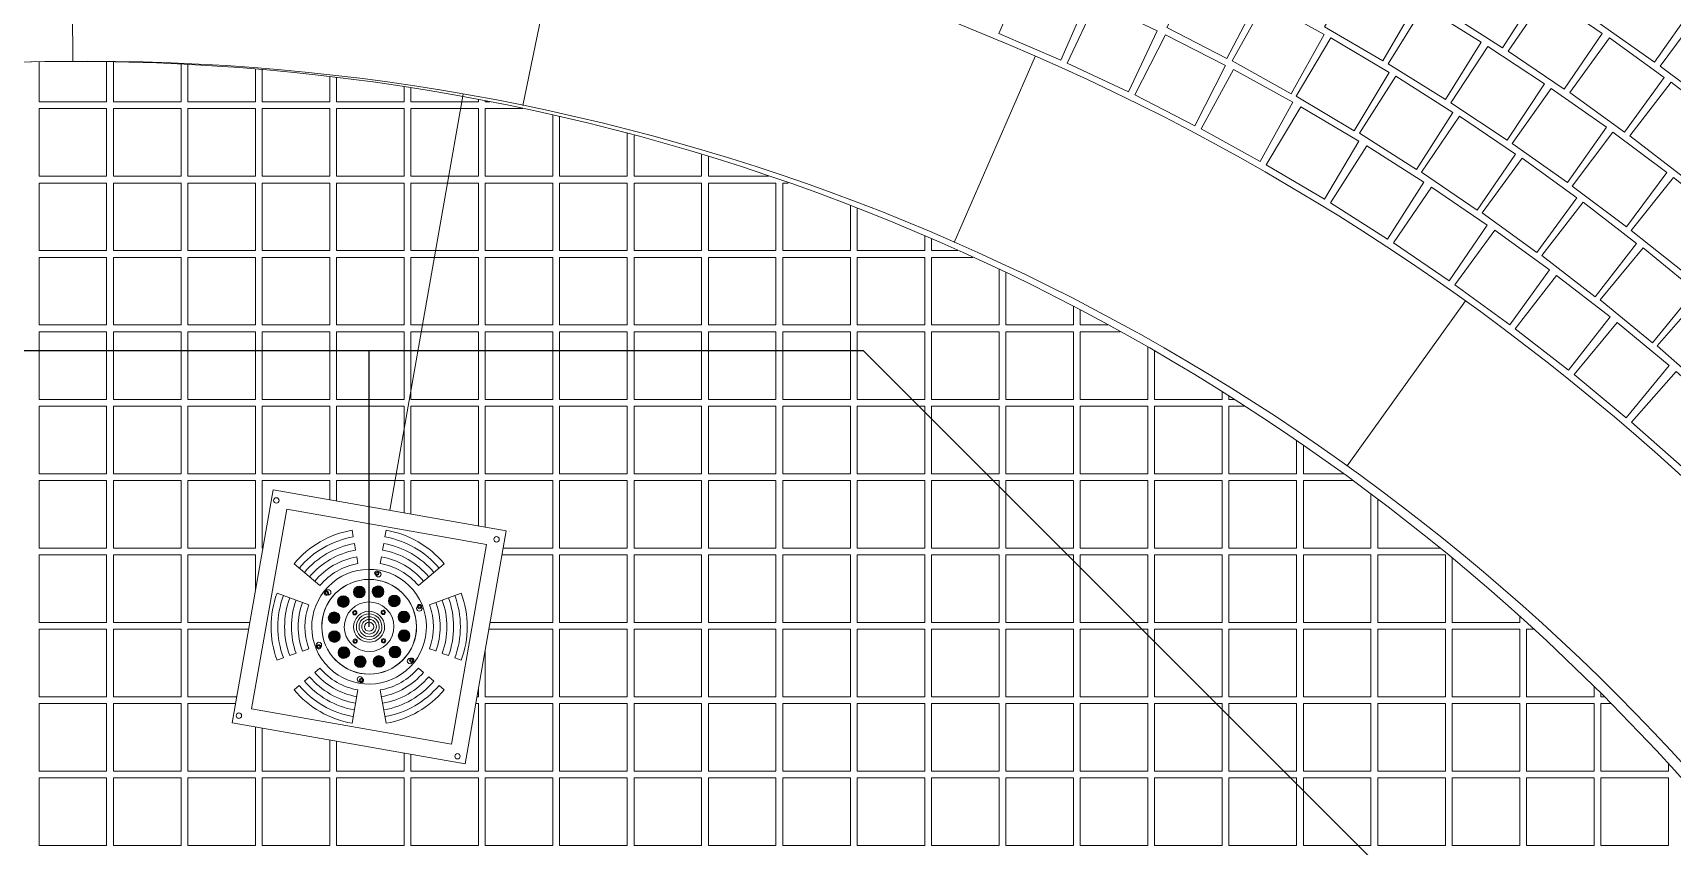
# Model space of a CAD drawing. Header units: millimetres. Extents: x -225363 to 347188, y -782467 to 813415.
# Drawn here: x 18866 to 21291, y 17738 to 18941 of the extents above; entities that cross this region are included whole.
import ezdxf

# ---------------------------------------------------------------- set-up
doc = ezdxf.new("R2010")
doc.units = ezdxf.units.MM
doc.set_wipeout_variables(frame=1)
doc.layers.add('0.04 Thu tràn', color=6, linetype='Continuous', lineweight=0)
doc.layers.add('Xref SCN', color=8, linetype='Continuous', lineweight=0)
doc.layers.add('0.06 Trả nước', color=3, linetype='Continuous')
pattern_1 = [(197, (-1424125.8, -442865.07), (-126.479246, -237.872866), [95.25, -285.75]), (287, (-1424185.26, -442833.45), (237.872866, -126.479246), [95.25, -285.75])]

# ---------------------------------------------------------------- blocks, each defined once
blk = doc.blocks.new('*U32')
at = {"layer": 'Xref SCN'}
blk.add_lwpolyline([(0, -150), (0, 150)], dxfattribs=at)
blk = doc.blocks.new('*U33')
at = {"layer": 'Xref SCN', "lineweight": -2}
blk.add_blockref('*U32', (68856, 5502.6), dxfattribs=at)
for p, rotation in [((69552.5, 5429.4), 348.0000000000001), ((70218.6, 5213), 336), ((70825.1, 4862.9), 324.0000000000001)]:
    blk.add_blockref('*U32', p, dxfattribs=dict(at, rotation=rotation))
blk = doc.blocks.new('A$C799b0ee6')
at = {"layer": 'Xref SCN', "ltscale": 3}
for points in [[(3250, 6399.6), (3250, 6340), (3150, 6340), (3150, 6399.6)], [(3360, 6396), (3360, 6340), (3260, 6340), (3260, 6399.4)], [(3470, 6388.6), (3470, 6340), (3370, 6340), (3370, 6395.5)], [(3580, 6377.4), (3580, 6340), (3480, 6340), (3480, 6387.7)], [(3690, 6362.3), (3690, 6340), (3590, 6340), (3590, 6376.1)], [(3800, 6343.2), (3800, 6340), (3700, 6340), (3700, 6360.7)], [(3816.8, 6340), (3810, 6340), (3810, 6341.3)], [(3910, 6320.2), (3910, 6230), (3810, 6230), (3810, 6330), (3865.7, 6330)], [(4020, 6293.2), (4020, 6230), (3920, 6230), (3920, 6317.9)], [(4130, 6261.9), (4130, 6230), (4030, 6230), (4030, 6290.5)], [(4229.1, 6230), (4140, 6230), (4140, 6258.8)], [(4350, 6186.2), (4350, 6120), (4250, 6120), (4250, 6220), (4258.1, 6220)], [(4460, 6141.5), (4460, 6120), (4360, 6120), (4360, 6182.3)], [(4509, 6120), (4470, 6120), (4470, 6137.2)], [(4570, 6091.9), (4570, 6010), (4470, 6010), (4470, 6110), (4531.1, 6110)], [(4680, 6037.2), (4680, 6010), (4580, 6010), (4580, 6087.1)], [(4731, 6010), (4690, 6010), (4690, 6031.9)], [(4790, 5977), (4790, 5900), (4690, 5900), (4690, 6000), (4749.2, 6000)], [(4900, 5911.1), (4900, 5900), (4800, 5900), (4800, 5971.3)], [(4917.6, 5900), (4910, 5900), (4910, 5904.8)], [(5010, 5838.9), (5010, 5790), (4910, 5790), (4910, 5890), (4933.2, 5890)], [(5079.3, 5790), (5020, 5790), (5020, 5832)], [(5120, 5760), (5120, 5680), (5020, 5680), (5020, 5780), (5093, 5780)], [(5222.3, 5680), (5130, 5680), (5130, 5752.5)], [(5340, 5579.2), (5340, 5570), (5240, 5570), (5240, 5665.4)], [(5350.1, 5570), (5350, 5570), (5350, 5570.1)], [(5450, 5475.4), (5450, 5460), (5350, 5460), (5350, 5560), (5361.1, 5560)], [(5465.5, 5460), (5460, 5460), (5460, 5465.5)], [(5560, 5361.1), (5560, 5350), (5460, 5350), (5460, 5450), (5475.4, 5450)]]:
    blk.add_lwpolyline(points, dxfattribs=at)
for points in [[(3150, 6330), (3250, 6330), (3250, 6230), (3150, 6230)], [(3260, 6330), (3360, 6330), (3360, 6230), (3260, 6230)], [(3370, 6330), (3470, 6330), (3470, 6230), (3370, 6230)], [(3480, 6330), (3580, 6330), (3580, 6230), (3480, 6230)], [(3590, 6330), (3690, 6330), (3690, 6230), (3590, 6230)], [(3700, 6330), (3800, 6330), (3800, 6230), (3700, 6230)], [(3150, 6220), (3250, 6220), (3250, 6120), (3150, 6120)], [(3260, 6220), (3360, 6220), (3360, 6120), (3260, 6120)], [(3370, 6220), (3470, 6220), (3470, 6120), (3370, 6120)], [(3480, 6220), (3580, 6220), (3580, 6120), (3480, 6120)], [(3590, 6220), (3690, 6220), (3690, 6120), (3590, 6120)], [(3700, 6220), (3800, 6220), (3800, 6120), (3700, 6120)], [(3810, 6220), (3910, 6220), (3910, 6120), (3810, 6120)], [(3920, 6220), (4020, 6220), (4020, 6120), (3920, 6120)], [(4030, 6220), (4130, 6220), (4130, 6120), (4030, 6120)], [(4140, 6220), (4240, 6220), (4240, 6120), (4140, 6120)], [(3150, 6110), (3250, 6110), (3250, 6010), (3150, 6010)], [(3260, 6110), (3360, 6110), (3360, 6010), (3260, 6010)], [(3370, 6110), (3470, 6110), (3470, 6010), (3370, 6010)], [(3480, 6110), (3580, 6110), (3580, 6010), (3480, 6010)], [(3590, 6110), (3690, 6110), (3690, 6010), (3590, 6010)], [(3700, 6110), (3800, 6110), (3800, 6010), (3700, 6010)], [(3810, 6110), (3910, 6110), (3910, 6010), (3810, 6010)], [(3920, 6110), (4020, 6110), (4020, 6010), (3920, 6010)], [(4030, 6110), (4130, 6110), (4130, 6010), (4030, 6010)], [(4140, 6110), (4240, 6110), (4240, 6010), (4140, 6010)], [(4250, 6110), (4350, 6110), (4350, 6010), (4250, 6010)], [(4360, 6110), (4460, 6110), (4460, 6010), (4360, 6010)], [(3150, 6000), (3250, 6000), (3250, 5900), (3150, 5900)], [(3260, 6000), (3360, 6000), (3360, 5900), (3260, 5900)], [(3370, 6000), (3470, 6000), (3470, 5900), (3370, 5900)], [(3480, 6000), (3580, 6000), (3580, 5900), (3480, 5900)], [(3590, 6000), (3690, 6000), (3690, 5900), (3590, 5900)], [(3700, 6000), (3800, 6000), (3800, 5900), (3700, 5900)], [(3810, 6000), (3910, 6000), (3910, 5900), (3810, 5900)], [(3920, 6000), (4020, 6000), (4020, 5900), (3920, 5900)], [(4030, 6000), (4130, 6000), (4130, 5900), (4030, 5900)], [(4140, 6000), (4240, 6000), (4240, 5900), (4140, 5900)], [(4250, 6000), (4350, 6000), (4350, 5900), (4250, 5900)], [(4360, 6000), (4460, 6000), (4460, 5900), (4360, 5900)], [(4470, 6000), (4570, 6000), (4570, 5900), (4470, 5900)], [(4580, 6000), (4680, 6000), (4680, 5900), (4580, 5900)], [(3150, 5890), (3250, 5890), (3250, 5790), (3150, 5790)], [(3260, 5890), (3360, 5890), (3360, 5790), (3260, 5790)], [(3370, 5890), (3470, 5890), (3470, 5790), (3370, 5790)], [(3480, 5890), (3580, 5890), (3580, 5790), (3480, 5790)], [(3590, 5890), (3690, 5890), (3690, 5790), (3590, 5790)], [(3700, 5890), (3800, 5890), (3800, 5790), (3700, 5790)], [(3810, 5890), (3910, 5890), (3910, 5790), (3810, 5790)], [(3920, 5890), (4020, 5890), (4020, 5790), (3920, 5790)], [(4030, 5890), (4130, 5890), (4130, 5790), (4030, 5790)], [(4140, 5890), (4240, 5890), (4240, 5790), (4140, 5790)], [(4250, 5890), (4350, 5890), (4350, 5790), (4250, 5790)], [(4360, 5890), (4460, 5890), (4460, 5790), (4360, 5790)], [(4470, 5890), (4570, 5890), (4570, 5790), (4470, 5790)], [(4580, 5890), (4680, 5890), (4680, 5790), (4580, 5790)], [(4690, 5890), (4790, 5890), (4790, 5790), (4690, 5790)], [(4800, 5890), (4900, 5890), (4900, 5790), (4800, 5790)], [(3150, 5780), (3250, 5780), (3250, 5680), (3150, 5680)], [(3260, 5780), (3360, 5780), (3360, 5680), (3260, 5680)], [(3370, 5780), (3470, 5780), (3470, 5680), (3370, 5680)], [(3480, 5780), (3580, 5780), (3580, 5680), (3480, 5680)], [(3590, 5780), (3690, 5780), (3690, 5680), (3590, 5680)], [(3700, 5780), (3800, 5780), (3800, 5680), (3700, 5680)], [(3810, 5780), (3910, 5780), (3910, 5680), (3810, 5680)], [(3920, 5780), (4020, 5780), (4020, 5680), (3920, 5680)], [(4030, 5780), (4130, 5780), (4130, 5680), (4030, 5680)], [(4140, 5780), (4240, 5780), (4240, 5680), (4140, 5680)], [(4250, 5780), (4350, 5780), (4350, 5680), (4250, 5680)], [(4360, 5780), (4460, 5780), (4460, 5680), (4360, 5680)], [(4470, 5780), (4570, 5780), (4570, 5680), (4470, 5680)], [(4580, 5780), (4680, 5780), (4680, 5680), (4580, 5680)], [(4690, 5780), (4790, 5780), (4790, 5680), (4690, 5680)], [(4800, 5780), (4900, 5780), (4900, 5680), (4800, 5680)], [(4910, 5780), (5010, 5780), (5010, 5680), (4910, 5680)], [(3150, 5670), (3250, 5670), (3250, 5570), (3150, 5570)], [(3260, 5670), (3360, 5670), (3360, 5570), (3260, 5570)], [(3370, 5670), (3470, 5670), (3470, 5570), (3370, 5570)], [(3480, 5670), (3580, 5670), (3580, 5570), (3480, 5570)], [(3590, 5670), (3690, 5670), (3690, 5570), (3590, 5570)], [(3700, 5670), (3800, 5670), (3800, 5570), (3700, 5570)], [(3810, 5670), (3910, 5670), (3910, 5570), (3810, 5570)], [(3920, 5670), (4020, 5670), (4020, 5570), (3920, 5570)], [(4030, 5670), (4130, 5670), (4130, 5570), (4030, 5570)], [(4140, 5670), (4240, 5670), (4240, 5570), (4140, 5570)], [(4250, 5670), (4350, 5670), (4350, 5570), (4250, 5570)], [(4360, 5670), (4460, 5670), (4460, 5570), (4360, 5570)], [(4470, 5670), (4570, 5670), (4570, 5570), (4470, 5570)], [(4580, 5670), (4680, 5670), (4680, 5570), (4580, 5570)], [(4690, 5670), (4790, 5670), (4790, 5570), (4690, 5570)], [(4800, 5670), (4900, 5670), (4900, 5570), (4800, 5570)], [(4910, 5670), (5010, 5670), (5010, 5570), (4910, 5570)], [(5020, 5670), (5120, 5670), (5120, 5570), (5020, 5570)], [(5130, 5670), (5230, 5670), (5230, 5570), (5130, 5570)], [(3150, 5560), (3250, 5560), (3250, 5460), (3150, 5460)], [(3260, 5560), (3360, 5560), (3360, 5460), (3260, 5460)], [(3370, 5560), (3470, 5560), (3470, 5460), (3370, 5460)], [(3480, 5560), (3580, 5560), (3580, 5460), (3480, 5460)], [(3590, 5560), (3690, 5560), (3690, 5460), (3590, 5460)], [(3700, 5560), (3800, 5560), (3800, 5460), (3700, 5460)], [(3810, 5560), (3910, 5560), (3910, 5460), (3810, 5460)], [(3920, 5560), (4020, 5560), (4020, 5460), (3920, 5460)], [(4030, 5560), (4130, 5560), (4130, 5460), (4030, 5460)], [(4140, 5560), (4240, 5560), (4240, 5460), (4140, 5460)], [(4250, 5560), (4350, 5560), (4350, 5460), (4250, 5460)], [(4360, 5560), (4460, 5560), (4460, 5460), (4360, 5460)], [(4470, 5560), (4570, 5560), (4570, 5460), (4470, 5460)], [(4580, 5560), (4680, 5560), (4680, 5460), (4580, 5460)], [(4690, 5560), (4790, 5560), (4790, 5460), (4690, 5460)], [(4800, 5560), (4900, 5560), (4900, 5460), (4800, 5460)], [(4910, 5560), (5010, 5560), (5010, 5460), (4910, 5460)], [(5020, 5560), (5120, 5560), (5120, 5460), (5020, 5460)], [(5130, 5560), (5230, 5560), (5230, 5460), (5130, 5460)], [(5240, 5560), (5340, 5560), (5340, 5460), (5240, 5460)], [(3150, 5450), (3250, 5450), (3250, 5350), (3150, 5350)], [(3260, 5450), (3360, 5450), (3360, 5350), (3260, 5350)], [(3370, 5450), (3470, 5450), (3470, 5350), (3370, 5350)], [(3480, 5450), (3580, 5450), (3580, 5350), (3480, 5350)], [(3590, 5450), (3690, 5450), (3690, 5350), (3590, 5350)], [(3700, 5450), (3800, 5450), (3800, 5350), (3700, 5350)], [(3810, 5450), (3910, 5450), (3910, 5350), (3810, 5350)], [(3920, 5450), (4020, 5450), (4020, 5350), (3920, 5350)], [(4030, 5450), (4130, 5450), (4130, 5350), (4030, 5350)], [(4140, 5450), (4240, 5450), (4240, 5350), (4140, 5350)], [(4250, 5450), (4350, 5450), (4350, 5350), (4250, 5350)], [(4360, 5450), (4460, 5450), (4460, 5350), (4360, 5350)], [(4470, 5450), (4570, 5450), (4570, 5350), (4470, 5350)], [(4580, 5450), (4680, 5450), (4680, 5350), (4580, 5350)], [(4690, 5450), (4790, 5450), (4790, 5350), (4690, 5350)], [(4800, 5450), (4900, 5450), (4900, 5350), (4800, 5350)], [(4910, 5450), (5010, 5450), (5010, 5350), (4910, 5350)], [(5020, 5450), (5120, 5450), (5120, 5350), (5020, 5350)], [(5130, 5450), (5230, 5450), (5230, 5350), (5130, 5350)], [(5240, 5450), (5340, 5450), (5340, 5350), (5240, 5350)], [(5350, 5450), (5450, 5450), (5450, 5350), (5350, 5350)], [(3150, 5340), (3250, 5340), (3250, 5240), (3150, 5240)], [(3260, 5340), (3360, 5340), (3360, 5240), (3260, 5240)], [(3370, 5340), (3470, 5340), (3470, 5240), (3370, 5240)], [(3480, 5340), (3580, 5340), (3580, 5240), (3480, 5240)], [(3590, 5340), (3690, 5340), (3690, 5240), (3590, 5240)], [(3700, 5340), (3800, 5340), (3800, 5240), (3700, 5240)], [(3810, 5340), (3910, 5340), (3910, 5240), (3810, 5240)], [(3920, 5340), (4020, 5340), (4020, 5240), (3920, 5240)], [(4030, 5340), (4130, 5340), (4130, 5240), (4030, 5240)], [(4140, 5340), (4240, 5340), (4240, 5240), (4140, 5240)], [(4250, 5340), (4350, 5340), (4350, 5240), (4250, 5240)], [(4360, 5340), (4460, 5340), (4460, 5240), (4360, 5240)], [(4470, 5340), (4570, 5340), (4570, 5240), (4470, 5240)], [(4580, 5340), (4680, 5340), (4680, 5240), (4580, 5240)], [(4690, 5340), (4790, 5340), (4790, 5240), (4690, 5240)], [(4800, 5340), (4900, 5340), (4900, 5240), (4800, 5240)], [(4910, 5340), (5010, 5340), (5010, 5240), (4910, 5240)], [(5020, 5340), (5120, 5340), (5120, 5240), (5020, 5240)], [(5130, 5340), (5230, 5340), (5230, 5240), (5130, 5240)], [(5240, 5340), (5340, 5340), (5340, 5240), (5240, 5240)], [(5350, 5340), (5450, 5340), (5450, 5240), (5350, 5240)], [(5460, 5340), (5560, 5340), (5560, 5240), (5460, 5240)]]:
    blk.add_lwpolyline(points, close=True, dxfattribs=at)
at = {"layer": 'Xref SCN'}
blk.add_circle((3200, 3200), 3200, dxfattribs=at)
blk = doc.blocks.new('A$C1eec7c62')
blk.add_wipeout([(0, 350), (350, 350), (350, 0), (0, 0)]).dxf.layer = 'Xref SCN'
at = {"layer": 'Xref SCN'}
h = blk.add_hatch(color=256, dxfattribs=at)
edge = h.paths.add_edge_path()
edge.add_ellipse((151.8, 223.1), major_axis=(-6.6, 4.5), ratio=1, start_angle=0, end_angle=360)
h = blk.add_hatch(color=256, dxfattribs=at)
edge = h.paths.add_edge_path()
edge.add_ellipse((179, 228.3), major_axis=(-6.6, 4.5), ratio=1, start_angle=0, end_angle=360)
h = blk.add_hatch(color=256, dxfattribs=at)
edge = h.paths.add_edge_path()
edge.add_ellipse((205.1, 219.1), major_axis=(-6.6, 4.5), ratio=1, start_angle=0, end_angle=360)
h = blk.add_hatch(color=256, dxfattribs=at)
edge = h.paths.add_edge_path()
edge.add_ellipse((130.9, 205.1), major_axis=(-6.6, 4.5), ratio=1, start_angle=0, end_angle=360)
h = blk.add_hatch(color=256, dxfattribs=at)
edge = h.paths.add_edge_path()
edge.add_ellipse((223.1, 198.2), major_axis=(-6.6, 4.5), ratio=1, start_angle=0, end_angle=360)
h = blk.add_hatch(color=256, dxfattribs=at)
edge = h.paths.add_edge_path()
edge.add_ellipse((121.7, 179), major_axis=(-6.6, 4.5), ratio=1, start_angle=0, end_angle=360)
h = blk.add_hatch(color=256, dxfattribs=at)
edge = h.paths.add_edge_path()
edge.add_ellipse((228.3, 171), major_axis=(-6.6, 4.5), ratio=1, start_angle=0, end_angle=360)
h = blk.add_hatch(color=256, dxfattribs=at)
edge = h.paths.add_edge_path()
edge.add_ellipse((126.9, 151.8), major_axis=(-6.6, 4.5), ratio=1, start_angle=0, end_angle=360)
h = blk.add_hatch(color=256, dxfattribs=at)
edge = h.paths.add_edge_path()
edge.add_ellipse((219.1, 144.9), major_axis=(-6.6, 4.5), ratio=1, start_angle=0, end_angle=360)
h = blk.add_hatch(color=256, dxfattribs=at)
edge = h.paths.add_edge_path()
edge.add_ellipse((144.9, 130.9), major_axis=(-6.6, 4.5), ratio=1, start_angle=0, end_angle=360)
h = blk.add_hatch(color=256, dxfattribs=at)
edge = h.paths.add_edge_path()
edge.add_ellipse((171, 121.7), major_axis=(-6.6, 4.5), ratio=1, start_angle=0, end_angle=360)
h = blk.add_hatch(color=256, dxfattribs=at)
edge = h.paths.add_edge_path()
edge.add_ellipse((198.2, 126.9), major_axis=(-6.6, 4.5), ratio=1, start_angle=0, end_angle=360)
for p, q in [((0, 350), (350, 350)), ((350, 0), (350, 350)), ((355, 350), (355, 350)), ((355, 350), (355, 350)), ((236.1, 247.8), (268.2, 286.1)), ((92.7, 222.5), (49.4, 247.5)), ((170.7, 256.3), (170.5, 254.2)), ((170.5, 254.2), (172.3, 253)), ((172.6, 257.2), (170.7, 256.3)), ((172.3, 253), (174.2, 253.9)), ((174.3, 256), (172.6, 257.2)), ((174.2, 253.9), (174.3, 256)), ((257.3, 222.5), (300.6, 247.5)), ((241.4, 218.5), (241.2, 216.4)), ((243.3, 219.4), (241.4, 218.5)), ((245, 218.2), (243.3, 219.4)), ((81.4, 191.5), (32.2, 200.2)), ((102.6, 214), (102.4, 211.9)), ((102.4, 211.9), (104.2, 210.7)), ((104.5, 215), (102.6, 214)), ((104.2, 210.7), (106.1, 211.6)), ((106.2, 213.8), (104.5, 215)), ((106.1, 211.6), (106.2, 213.8)), ((190, 200.8), (189.9, 198.7)), ((189.9, 198.7), (191.6, 197.5)), ((191.9, 201.7), (190, 200.8)), ((191.6, 197.5), (193.5, 198.4)), ((193.7, 200.5), (191.9, 201.7)), ((193.5, 198.4), (193.7, 200.5)), ((241.2, 216.4), (242.9, 215.2)), ((242.9, 215.2), (244.9, 216.1)), ((244.9, 216.1), (245, 218.2)), ((149.5, 193.7), (148.3, 192)), ((148.3, 192), (149.2, 190)), ((149.2, 190), (151.3, 189.9)), ((151.6, 193.5), (149.5, 193.7)), ((151.3, 189.9), (152.5, 191.6)), ((152.5, 191.6), (151.6, 193.5)), ((156.5, 151.6), (156.3, 149.5)), ((156.3, 149.5), (158, 148.3)), ((158.4, 152.5), (156.5, 151.6)), ((158, 148.3), (160, 149.2)), ((160.1, 151.3), (158.4, 152.5)), ((160, 149.2), (160.1, 151.3)), ((198.7, 160.1), (197.5, 158.4)), ((197.5, 158.4), (198.4, 156.5)), ((198.4, 156.5), (200.5, 156.3)), ((200.8, 160), (198.7, 160.1)), ((200.5, 156.3), (201.7, 158.1)), ((201.7, 158.1), (200.8, 160)), ((105.1, 133.9), (105, 131.8)), ((105, 131.8), (106.7, 130.6)), ((107.1, 134.8), (105.1, 133.9)), ((106.7, 130.6), (108.6, 131.5)), ((108.8, 133.6), (107.1, 134.8)), ((108.6, 131.5), (108.8, 133.6)), ((243.9, 138.4), (243.8, 136.2)), ((243.8, 136.2), (245.5, 135)), ((245.8, 139.3), (243.9, 138.4)), ((245.5, 135), (247.4, 136)), ((247.6, 138.1), (245.8, 139.3)), ((247.4, 136), (247.6, 138.1)), ((175, 80), (175, 30)), ((175.8, 96.1), (175.7, 94)), ((175.7, 94), (177.4, 92.8)), ((177.7, 97), (175.8, 96.1)), ((177.4, 92.8), (179.3, 93.7)), ((179.5, 95.8), (177.7, 97)), ((179.3, 93.7), (179.5, 95.8)), ((207.5, 85.7), (224.6, 38.7)), ((0, 0), (350, 0))]:
    blk.add_line(p, q, dxfattribs=at)
for points in [[(0, 350), (350, 350), (350, 0), (0, 0), (0, 350)], [(175, 320), (175, 310)], [(125.4, 311.3), (128.8, 301.9)], [(132.2, 292.5), (135.7, 283.1)], [(175, 300), (175, 290)], [(139.1, 273.7), (142.5, 264.3)], [(175, 280), (175, 270)], [(278.4, 156.8), (268.6, 158.5)], [(298.1, 153.3), (288.3, 155)], [(317.8, 149.8), (307.9, 151.6)], [(84.1, 122.5), (92.7, 127.5)], [(265.9, 122.5), (257.3, 127.5)], [(49.4, 102.5), (58.1, 107.5)], [(66.7, 112.5), (75.4, 117.5)], [(107.5, 94.6), (113.9, 102.2)], [(283.3, 112.5), (274.6, 117.5)], [(300.6, 102.5), (291.9, 107.5)], [(94.6, 79.2), (101.1, 86.9)], [(81.8, 63.9), (88.2, 71.6)]]:
    blk.add_lwpolyline(points, dxfattribs=at)
at = {"layer": 'Xref SCN', "ltscale": 0.2}
blk.add_lwpolyline([(25, 325), (325, 325), (325, 25), (25, 25)], close=True, dxfattribs=at)
at = {"layer": 'Xref SCN'}
for centre, radius in [((7.4, 335.1), 4), ((338.1, 335.1), 4), ((175, 175), 70), ((175, 253.9), 4), ((106.6, 214.5), 4), ((243.4, 214.5), 4), ((106.6, 135.5), 4), ((243.4, 135.5), 4), ((175, 96.1), 4), ((8.1, 12), 4), ((337, 9), 4)]:
    blk.add_circle(centre, radius, dxfattribs=at)
for radius, start, end in [(145, 50.0002, 90), (145, 109.9999, 150.0001), (135, 109.9999, 150.0001), (125, 109.9999, 150.0001), (135, 50.0002, 90), (125, 50.0002, 90), (115, 109.9999, 150.0001), (105, 109.9999, 150.0001), (115, 50.0002, 90), (105, 50.0002, 90), (95, 50.0002, 90), (95, 109.9999, 150.0001), (135, 350.0001, 29.9999), (145, 350.0001, 29.9999), (95, 350.0001, 29.9999), (105, 350.0001, 29.9999), (115, 350.0001, 29.9999), (125, 350.0001, 29.9999), (145, 170.0001, 209.9999), (135, 170.0001, 209.9999), (125, 170.0001, 209.9999), (115, 170.0001, 209.9999), (105, 170.0001, 209.9999), (95, 170.0001, 209.9999), (95, 289.9999, 330.0001), (105, 289.9999, 330.0001), (95, 230.0002, 270), (115, 289.9999, 330.0001), (125, 289.9999, 330.0001), (135, 289.9999, 330.0001), (145, 289.9999, 330.0001), (125, 230.0002, 270), (115, 230.0002, 270), (105, 230.0002, 270), (145, 230.0002, 270), (135, 230.0002, 270)]:
    blk.add_arc((175, 175), radius, start, end, dxfattribs=at)
for centre, major_axis, start_param, end_param in [((175, 175), (-70.1, 47.8), 0.000003, 6.283188), ((175, 175), (-57.9, 39.5), 0.000003, 6.283188), ((172.4, 255.1), (-2.65, 1.81), -0.000044, 6.283141), ((151.8, 223.1), (-7.13, 4.86), -1.475791678839933e-05, 6.283170549262798), ((179, 228.3), (-7.13, 4.86), -0.000014, 6.283171), ((205.1, 219.1), (-7.13, 4.86), 0.000026, 6.283211), ((243.1, 217.3), (-2.65, 1.81), 0.000045, 6.28323), ((104.3, 212.8), (-2.65, 1.81), -5.868028889799426e-05, 6.283126626890688), ((130.9, 205.1), (-7.13, 4.86), 0.000026, 6.283211), ((175, 175), (-30.3, 20.7), -0.000005, 6.28318), ((150.4, 191.8), (-2.65, 1.81), -0.000044, 6.283141), ((175, 175), (-18.9, 12.9), -0.000003, 6.283182), ((175, 175), (-15.6, 10.6), 7.286986740018264e-06, 6.283192594166326), ((191.8, 199.6), (-2.65, 1.81), 0.000045, 6.28323), ((223.1, 198.2), (-7.13, 4.86), -0.000019, 6.283166), ((121.7, 179), (-7.13, 4.86), -0.00001, 6.283175), ((175, 175), (-12.3, 8.4), -0.000003, 6.283182), ((175, 175), (-8.92, 6.09), 1.922862289727156e-05, 6.283204535802484), ((175, 175), (-5.58, 3.81), 5.369205818617218e-06, 6.283190676385405), ((228.3, 171), (-7.13, 4.86), 0.000026, 6.283211), ((126.9, 151.8), (-7.13, 4.86), 0.000026, 6.283211), ((158.2, 150.4), (-2.65, 1.81), 0.000031, 6.283216), ((199.6, 158.2), (-2.65, 1.81), 0.000045, 6.28323), ((219.1, 144.9), (-7.13, 4.86), -0.000014, 6.283171), ((106.9, 132.7), (-2.65, 1.81), -4.668868484158928e-05, 6.283138618494744), ((144.9, 130.9), (-7.13, 4.86), -0.000019, 6.283166), ((171, 121.7), (-7.13, 4.86), 0.000014, 6.283199), ((198.2, 126.9), (-7.13, 4.86), -1.380038722897936e-05, 6.283171506792357), ((245.7, 137.2), (-2.65, 1.81), -0.000044, 6.283141), ((177.6, 94.9), (-2.65, 1.81), -0.000044, 6.283141)]:
    blk.add_ellipse(centre, major_axis=major_axis, ratio=1, start_param=start_param, end_param=end_param, dxfattribs=at)
at = {"layer": 'Xref SCN', "ltscale": 300}
for centre, start_param, end_param in [((151.8, 223.1), -0.415302, 5.867883), ((179, 228.3), -0.938898, 5.344287), ((205.1, 219.1), -1.462493555558416, 4.82069175162117), ((130.9, 205.1), 0.108264, 6.391449), ((223.1, 198.2), 4.297085, 10.58027), ((121.7, 179), 0.6318992119766498, 6.915084519156236), ((228.3, 171), 3.773489, 10.056674), ((126.9, 151.8), 1.155512, 7.438697), ((219.1, 144.9), 3.249895256356988, 9.533080563536574), ((144.9, 130.9), 1.679084, 7.962269), ((171, 121.7), 2.202694423981698, 8.485879731161283), ((198.2, 126.9), 2.726291, 9.009476)]:
    blk.add_ellipse(centre, major_axis=(-6.6, 4.5), ratio=1, start_param=start_param, end_param=end_param, dxfattribs=at)
blk = doc.blocks.new('*U72')
at = {"layer": 'Xref SCN', "ltscale": 3}
blk.add_blockref('A$C1eec7c62', (-177.5, -175), dxfattribs=at)
blk = doc.blocks.new('*U73')
at = {"layer": 'Xref SCN', "lineweight": -2, "rotation": 320}
blk.add_blockref('*U72', (1259294.4, 379550.3), dxfattribs=at)
blk = doc.blocks.new('A$C2f154b3d')
at = {"layer": 'Xref SCN'}
for radius in [3500, 3200]:
    blk.add_circle((3500, 3500), radius, dxfattribs=at)
at = {"layer": 'Xref SCN', "rotation": 0.385556068999002}
blk.add_blockref('*U33', (-65340, 884.1), dxfattribs=at)
at = {"layer": 'Xref SCN', "ltscale": 3}
blk.add_blockref('A$C799b0ee6', (278.5, 299.9), dxfattribs=at)
at = {"layer": 'Xref SCN', "rotation": 30}
blk.add_blockref('*U73', (-896886.6, -952484.3), dxfattribs=at)
blk = doc.blocks.new('*U68')
at = {"layer": 'Xref SCN'}
blk.add_lwpolyline([(0, -150), (0, 150)], dxfattribs=at)
blk = doc.blocks.new('*U69')
at = {"layer": 'Xref SCN', "lineweight": -2}
blk.add_blockref('*U68', (68856, 5502.6), dxfattribs=at)
for p, rotation in [((69552.5, 5429.4), 348.0000000000001), ((70218.6, 5213), 336), ((70825.1, 4862.9), 324.0000000000001)]:
    blk.add_blockref('*U68', p, dxfattribs=dict(at, rotation=rotation))
blk = doc.blocks.new('*U62')
at = {"layer": 'Xref SCN', "ltscale": 3}
blk.add_lwpolyline([(-50, 50), (50, 50), (50, -50), (-50, -50)], close=True, dxfattribs=at)
blk = doc.blocks.new('*U53')
at = {"layer": 'Xref SCN', "lineweight": -2}
for p, rotation in [((1124395.2, 401571.9), 336.6000000000001), ((1124497.1, 401525.8), 334.8000000000001), ((1124597.6, 401476.6), 333.0000000000001), ((1124696.4, 401424.3), 331.2), ((1124793.5, 401368.9), 329.4), ((1124888.9, 401310.5), 327.6000000000001), ((1124982.4, 401249.1), 325.8), ((1125073.9, 401184.8), 324.0000000000001), ((1125163.3, 401117.6), 322.2), ((1125250.6, 401047.7), 320.4), ((1125335.6, 400975.1), 318.6)]:
    blk.add_blockref('*U62', p, dxfattribs=dict(at, rotation=rotation))
blk = doc.blocks.new('*U54')
at = {"layer": 'Xref SCN', "ltscale": 3}
blk.add_lwpolyline([(-50, 50), (50, 50), (50, -50), (-50, -50)], close=True, dxfattribs=at)
blk = doc.blocks.new('*U55')
at = {"layer": 'Xref SCN', "lineweight": -2}
for p, rotation in [((1124645.3, 401575.9), 332.5714285714286), ((1124742.4, 401524.7), 330.8571428571428), ((1124837.9, 401470.5), 329.1428571428572), ((1124931.8, 401413.6), 327.4285714285715), ((1125023.9, 401353.9), 325.7142857142857), ((1125114.3, 401291.4), 324), ((1125202.6, 401226.2), 322.2857142857143), ((1125289.1, 401158.5), 320.5714285714286), ((1125373.4, 401088.2), 318.8571428571429)]:
    blk.add_blockref('*U54', p, dxfattribs=dict(at, rotation=rotation))
blk = doc.blocks.new('*U56')
at = {"layer": 'Xref SCN', "ltscale": 3}
blk.add_lwpolyline([(-50, 50), (50, 50), (50, -50), (-50, -50)], close=True, dxfattribs=at)
blk = doc.blocks.new('*U57')
at = {"layer": 'Xref SCN', "lineweight": -2}
for p, rotation in [((1124879.3, 401573.6), 329.8604651162791), ((1124974, 401516.8), 328.186046511628), ((1125067, 401457.2), 326.5116279069767), ((1125158.3, 401394.9), 324.8372093023257), ((1125247.6, 401329.9), 323.1627906976744), ((1125335.1, 401262.4), 321.4883720930234)]:
    blk.add_blockref('*U56', p, dxfattribs=dict(at, rotation=rotation))
blk = doc.blocks.new('*U58')
at = {"layer": 'Xref SCN', "ltscale": 3}
blk.add_lwpolyline([(-50, 50), (50, 50), (50, -50), (-50, -50)], close=True, dxfattribs=at)
blk = doc.blocks.new('*U59')
at = {"layer": 'Xref SCN', "lineweight": -2}
for p, rotation in [((1125059.2, 401593.4), 327.2727272727273), ((1125152.3, 401532.7), 325.6363636363637), ((1125243.6, 401469.4), 324.0000000000001), ((1125333, 401403.5), 322.3636363636365)]:
    blk.add_blockref('*U58', p, dxfattribs=dict(at, rotation=rotation))
blk = doc.blocks.new('*U60')
at = {"layer": 'Xref SCN', "ltscale": 3}
blk.add_lwpolyline([(-50, 50), (50, 50), (50, -50), (-50, -50)], close=True, dxfattribs=at)
blk = doc.blocks.new('*U61')
at = {"layer": 'Xref SCN', "lineweight": -2}
for p, rotation in [((1125287.1, 401573.2), 324.8), ((1125377.4, 401507.6), 323.2)]:
    blk.add_blockref('*U60', p, dxfattribs=dict(at, rotation=rotation))
blk = doc.blocks.new('A$C5a1e36a9')
at = {"layer": 'Xref SCN'}
blk.add_circle((5016.6, 5016.6), 5016.6, dxfattribs=at)
for name in ['*U61', '*U59', '*U57', '*U55', '*U53']:
    blk.add_blockref(name, (-1117964.7, -393288), dxfattribs=at)
blk = doc.blocks.new('A$C997e597b')
at = {"layer": 'Xref SCN'}
blk.add_circle((15258.6, 9923.8), 5016.6, dxfattribs=at)
blk = doc.blocks.new('Xref SCN')
at = {"layer": 'Xref SCN', "ltscale": 3}
blk.add_blockref('A$C2f154b3d', (-3500, -3500), dxfattribs=at)
h = blk.add_hatch(dxfattribs=at)
h.set_pattern_fill('CROSS', color=256, scale=30, angle=197)
h.set_pattern_definition(pattern_1)
edge = h.paths.add_edge_path()
edge.add_arc((2267.4, -6083), 1150, 110.6378, 180.3856)
edge.add_line((1117.5, -6090.7), (1124.4, -7115.5))
edge.add_arc((2274.3, -7107.7), 1150, 180.3856, 270.3856)
edge.add_line((2282.1, -8257.7), (21549.9, -8127.6))
edge.add_arc((21542.2, -6977.6), 1150, 270.3853, 360.4402)
edge.add_line((22692.1, -6968.7), (22692.2, -2095.9))
edge.add_arc((21542.2, -2104.7), 1150, 0.4404, 90.3856)
edge.add_line((21534.5, -954.8), (6081.9, -1059))
edge.add_arc((6089.6, -2209), 1150, 90.3854, 160.1332)
edge.add_arc((-23.6, -0.1), 5350, 290.6378, 340.1333, ccw=False)
edge = h.paths.add_edge_path()
edge.add_arc((21542.2, 18280.2), 1150, 0.4403, 104.3699, ccw=False)
edge.add_line((22692.2, 18289), (22692.2, 2404))
edge.add_arc((21542.2, 2395.2), 1150, -89.6144, 0.4403, ccw=False)
edge.add_line((21549.9, 1245.2), (6067.1, 1140.9))
edge.add_arc((6059.3, 2290.9), 1150, 200.6378, 270.3855, ccw=False)
edge.add_arc((-23.6, -0.1), 5350, 20.6378, 28.5953)
edge.add_arc((5234.3, 2862.4), 636.6, 160.1438, 208.3076, ccw=False)
edge.add_arc((7788.2, 2340.3), 3237.9, 44.3307, 166.8197, ccw=False)
edge.add_arc((13743.2, 8157.8), 5087.1, 224.3307, 255.0649)
edge.add_arc((13751.1, 8258.8), 5186.7, 255.2685, 275.8245)
edge.add_arc((13743.2, 8157.8), 5087.1, 276.028, 352.804)
edge.add_arc((13366.1, 8136.4), 5458.9, 353.5222, 372.9617)
edge.add_arc((13743.2, 8157.8), 5087.1, 13.6798, 75.7266)
edge.add_arc((16202.1, 17226.1), 4310.1, 184.5429, 253.7688, ccw=False)
edge.add_arc((12055.2, 16895.7), 150, 104.4177, 184.1801, ccw=False)
edge.add_line((12017.8, 17040.9), (21256.8, 19394.2))
h = blk.add_hatch(dxfattribs=at)
h.set_pattern_fill('CROSS', color=256, scale=30, angle=197)
h.set_pattern_definition(pattern_1)
edge = h.paths.add_edge_path()
edge.add_line((10158.3, 16567.3), (1851.3, 14451.4))
edge.add_arc((2136.7, 13337.4), 1150, 104.3699, 180.3856)
edge.add_line((986.8, 13329.7), (1035.4, 6105.3))
edge.add_arc((2185.4, 6113.1), 1150, 180.3856, 250.1333)
edge.add_arc((-23.6, -0.1), 5350, 54.441, 70.1333, ccw=False)
edge.add_arc((3168.4, 4685.8), 343.2, 256.3943, 333.3422)
edge.add_arc((7788.2, 2340.3), 4837.9, 44.3307, 153.0645, ccw=False)
edge.add_arc((13743.2, 8157.8), 3487.1, 224.3307, 435.8788)
edge.add_arc((16212.7, 17236.7), 5922.7, 187.71586, 254.13812, ccw=False)
edge.add_arc((10541.9, 16468.3), 200, 187.6327, 187.7159, ccw=False)
edge.add_arc((10195, 16421.9), 150, 7.6327, 104.1621)
edge = h.paths.add_edge_path()
edge.add_arc((-13757.9, 9268.2), 1150, 104.3599, 180.4403)
edge.add_line((-14907.8, 9259.4), (-14907.8, 2149))
edge.add_arc((-13757.9, 2157.9), 1150, 180.4403, 270.3856)
edge.add_line((-13750.1, 1007.9), (-6129, 1058.9))
edge.add_arc((-6136.7, 2208.8), 1150, 270.3859, 340.1337)
edge.add_arc((-23.6, -0.1), 5350, 110.6378, 160.1333, ccw=False)
edge.add_arc((-2314.5, 6082.8), 1150, 290.6378, 360.3856)
edge.add_line((-1164.6, 6090.5), (-1205.6, 12195.1))
edge.add_arc((-2355.6, 12187.3), 1150, 0.3856, 104.3599)
edge.add_line((-2640.8, 13301.4), (-14043.1, 10382.3))
edge = h.paths.add_edge_path()
edge.add_line((-13750.1, -8364.8), (-2217.8, -8288))
edge.add_arc((-2225.6, -7138), 1150, 270.3861, 360.3861)
edge.add_line((-1075.6, -7130.3), (-1082.5, -6105.5))
edge.add_arc((-2232.5, -6113.2), 1150, 0.3856, 70.1333)
edge.add_arc((-23.6, -0.1), 5350, 200.6378, 250.1333, ccw=False)
edge.add_arc((-6106.4, -2291.1), 1150, 20.6378, 90.3856)
edge.add_line((-6114.2, -1141.1), (-13765.6, -1192.1))
edge.add_arc((-13757.8, -2342), 1150, 90.3861, 180.441)
edge.add_line((-14907.8, -2350.9), (-14907.8, -7223.7))
edge.add_arc((-13757.9, -7214.9), 1150, 180.4404, 270.3856)
edge.add_arc((-13747.8, -8714.8), 350, 90.3818, 90.3856, ccw=False)
at = {"layer": 'Xref SCN'}
for radius in [5016.6, 3500, 3200]:
    blk.add_circle((0, 0), radius, dxfattribs=at)
at = {"layer": 'Xref SCN', "ltscale": 3}
for name, p in [('A$C997e597b', (-15258.6, -9923.8)), ('A$C5a1e36a9', (-5016.6, -5016.6))]:
    blk.add_blockref(name, p, dxfattribs=at)
at = {"layer": 'Xref SCN', "rotation": 0.385556068999002}
blk.add_blockref('*U69', (-68840, -2615.9), dxfattribs=at)

msp = doc.modelspace()

# ---------------------------------------------------------------- block references
msp.add_blockref('Xref SCN', (18946.5, 15699))

# ---------------------------------------------------------------- next in the draw order: linework, layer by layer
at = {"layer": '0.04 Thu tràn'}
msp.add_lwpolyline([(19393.7, 18234.9), (19502.2, 18850.4)], dxfattribs=at)
at = {"layer": '0.06 Trả nước'}
msp.add_lwpolyline([(17798.5, 18470.6), (16174.9, 16847), (16174.9, 14550.9), (17798.5, 12927.3), (20094.6, 12927.3), (21718.2, 14550.9), (21718.2, 16847), (20094.6, 18470.6)], close=True, dxfattribs=at)
msp.add_lwpolyline([(19363.3, 18062.5), (19363.3, 18470.6)], dxfattribs=at)

doc.saveas('drawing.dxf')
